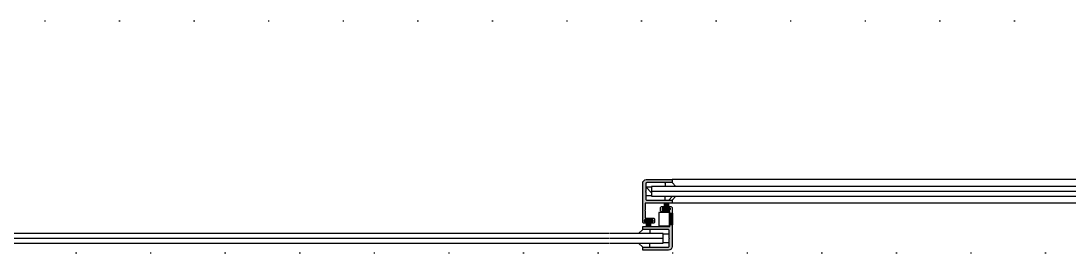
# Model space of a CAD drawing. Extents: x 58467 to 79089, y -33726 to -17391.
# Drawn here: x 76312.4 to 76401.6, y -19554.1 to -19534.3 of the extents above; entities that cross this region are included whole.
import ezdxf

# ---------------------------------------------------------------- set-up
doc = ezdxf.new("R2010")
doc.units = 0
doc.header["$LTSCALE"] = 100
doc.linetypes.add('DOT2', pattern=[0.125, 0, -0.125])
for name, color, linetype in [('BA_elev3', 8, 'Continuous'), ('BA_glass', 1, 'Continuous'), ('BA_mat_insul', 8, 'Continuous'), ('BA_mat_metal', 122, 'Continuous'), ('BA_trace_up', 7, 'DOT2')]:
    doc.layers.add(name, color=color, linetype=linetype)

# ---------------------------------------------------------------- blocks, each defined once
blk = doc.blocks.new('kayar kapı -1 pl')
at = {"layer": 'BA_mat_insul'}
h = blk.add_hatch(dxfattribs=at)
h.set_pattern_fill('ANSI37', color=256, scale=10.000156, angle=90, style=0)
h.set_pattern_definition([(225, (-7979.6781, 33984.1394), (-0.88389723, 0.88389723), []), (135, (-7979.6781, 33984.1394), (0.88389723, 0.88389723), [])])
h.paths.add_polyline_path([(-81.58, -13.651), (-82.08, -13.651), (-82.08, -13.291), (-82.11, -13.261), (-82.08, -13.231), (-82.08, -12.911), (-81.58, -12.911)])
h.paths.add_polyline_path([(-79.5, -13.681), (-79.83, -14.011), (-80.425, -14.011), (-80.425, -13.681)])
h.paths.add_polyline_path([(-80.425, -12.841), (-80.425, -12.511), (-79.83, -12.511), (-79.5, -12.841)])
at = {"layer": 'BA_mat_metal'}
for points in [[(-82.13, -14.261), (-79.83, -14.261), (-79.83, -14.011), (-81.98, -14.011, -0.414214), (-82.08, -13.911), (-82.08, -13.291), (-82.11, -13.261), (-82.08, -13.231), (-82.08, -12.611, -0.414214), (-81.98, -12.511), (-79.83, -12.511), (-79.83, -12.261), (-82.03, -12.261, 0.414214), (-82.33, -12.561), (-82.33, -15.861, 0.414214), (-82.23, -15.961), (-82.08, -15.961, 0.414214), (-82.03, -15.911), (-82.03, -15.841), (-82.18, -15.841), (-82.18, -15.691), (-81.48, -15.691), (-81.48, -15.841), (-81.63, -15.841), (-81.63, -15.911, 0.414214), (-81.58, -15.961), (-81.43, -15.961, 0.414214), (-81.33, -15.861), (-81.33, -15.641, 0.414214), (-81.43, -15.541), (-82.13, -15.541), (-82.13, -14.931), (-82.16, -14.901), (-82.13, -14.871)], [(-79.83, -15.119), (-80.03, -15.119), (-80.03, -15.589), (-80, -15.619), (-80.03, -15.649), (-80.03, -16.119), (-79.83, -16.119)], [(-82.33, -18.009), (-82.33, -18.259), (-80.13, -18.259, 0.414214), (-79.83, -17.959), (-79.83, -16.119), (-80.03, -16.119), (-80.03, -16.259), (-82.33, -16.259), (-82.33, -16.509), (-80.18, -16.509, -0.414214), (-80.08, -16.609), (-80.08, -17.229), (-80.05, -17.259), (-80.08, -17.289), (-80.08, -17.909, -0.414214), (-80.18, -18.009)]]:
    blk.add_hatch(color=256, dxfattribs=at).paths.add_polyline_path(points)
at = {"layer": 'BA_elev3', "linetype": 'Continuous'}
for p, q in [((-4.707, -12.261), (-79.83, -12.261)), ((-4.707, -14.261), (-79.83, -14.261))]:
    blk.add_line(p, q, dxfattribs=at)
at = {"layer": 'BA_glass'}
for points in [[(-7.628, -12.856), (-81.571, -12.856), (-81.571, -13.239), (-7.628, -13.239)], [(-7.628, -13.279), (-81.571, -13.279), (-81.571, -13.66), (-7.628, -13.66)], [(-85.227, -16.856), (-162.665, -16.856), (-162.665, -17.239), (-85.227, -17.239)], [(-85.157, -17.239), (-80.588, -17.239), (-80.588, -16.856), (-85.157, -16.856)], [(-85.227, -17.279), (-162.665, -17.279), (-162.665, -17.66), (-85.227, -17.66)], [(-85.157, -17.66), (-80.588, -17.66), (-80.588, -17.279), (-85.157, -17.279)]]:
    blk.add_lwpolyline(points, dxfattribs=at)
at = {"layer": 'BA_mat_insul'}
for p, q in [((-81.58, -12.911), (-82.08, -12.911)), ((-80.425, -12.511), (-80.425, -12.841)), ((-79.83, -12.511), (-79.5, -12.841)), ((-81.58, -13.651), (-82.08, -13.651)), ((-80.425, -14.011), (-80.425, -13.681)), ((-79.83, -14.011), (-79.5, -13.681)), ((-80.66, -14.809), (-80.66, -14.699)), ((-80.66, -14.699), (-80.51, -14.699)), ((-80, -14.809), (-80.66, -14.809)), ((-80.51, -14.289), (-80.51, -14.699)), ((-80.51, -14.699), (-80.15, -14.699)), ((-80.42, -14.289), (-80.42, -14.699)), ((-80.33, -14.289), (-80.33, -14.699)), ((-80.241, -14.289), (-80.241, -14.699)), ((-80.15, -14.289), (-80.15, -14.699)), ((-80.15, -14.699), (-80, -14.699)), ((-80, -14.699), (-80, -14.809)), ((-82.178, -15.821), (-82.178, -15.711)), ((-82.178, -15.711), (-81.481, -15.711)), ((-82.01, -15.821), (-82.178, -15.821)), ((-81.65, -15.821), (-82.01, -15.821)), ((-82.01, -16.231), (-82.01, -15.821)), ((-81.92, -16.231), (-81.92, -15.821)), ((-81.83, -16.231), (-81.83, -15.821)), ((-81.741, -16.231), (-81.741, -15.821)), ((-81.481, -15.821), (-81.65, -15.821)), ((-81.65, -16.231), (-81.65, -15.821)), ((-81.481, -15.711), (-81.481, -15.821)), ((-82.33, -16.509), (-82.68, -16.859)), ((-81.736, -16.509), (-81.736, -16.859)), ((-80.08, -16.889), (-80.58, -16.889)), ((-80.58, -17.629), (-80.58, -16.889)), ((-82.33, -18.009), (-82.68, -17.659)), ((-81.736, -18.009), (-81.736, -17.659)), ((-80.08, -17.629), (-80.58, -17.629))]:
    blk.add_line(p, q, dxfattribs=at)
blk.add_lwpolyline([(-80.952, -15.044), (-80.952, -16.194), (-80.052, -16.194), (-80.052, -15.044)], close=True, dxfattribs=at)
blk.add_lwpolyline([(-80.052, -15.119), (-79.802, -15.119), (-79.802, -16.119), (-80.052, -16.119)], dxfattribs=at)
at = {"layer": 'BA_mat_metal'}
for points in [[(-82.13, -14.931), (-82.13, -15.541), (-81.43, -15.541, -0.414214), (-81.33, -15.641), (-81.33, -15.861, -0.414214), (-81.43, -15.961), (-81.58, -15.961, -0.414214), (-81.63, -15.911), (-81.63, -15.841), (-81.48, -15.841), (-81.48, -15.691), (-82.18, -15.691), (-82.18, -15.841), (-82.03, -15.841), (-82.03, -15.911, -0.414214), (-82.08, -15.961), (-82.23, -15.961, -0.414214), (-82.33, -15.861), (-82.33, -12.561, -0.414214), (-82.03, -12.261), (-79.83, -12.261), (-79.83, -12.511), (-81.98, -12.511, 0.414214), (-82.08, -12.611), (-82.08, -13.231), (-82.11, -13.261), (-82.08, -13.291), (-82.08, -13.911, 0.414214), (-81.98, -14.011), (-79.83, -14.011), (-79.83, -14.261), (-82.13, -14.261), (-82.13, -14.871), (-82.16, -14.901)], [(-80.03, -15.589), (-80.03, -14.979), (-80.73, -14.979, -0.414214), (-80.83, -14.879), (-80.83, -14.659, -0.414214), (-80.73, -14.559), (-80.58, -14.559, -0.414214), (-80.53, -14.609), (-80.53, -14.679), (-80.68, -14.679), (-80.68, -14.829), (-79.98, -14.829), (-79.98, -14.679), (-80.13, -14.679), (-80.13, -14.609, -0.414214), (-80.08, -14.559), (-79.93, -14.559, -0.414214), (-79.83, -14.659), (-79.83, -17.959, -0.414214), (-80.13, -18.259), (-82.33, -18.259), (-82.33, -18.009), (-80.18, -18.009, 0.414214), (-80.08, -17.909), (-80.08, -17.289), (-80.05, -17.259), (-80.08, -17.229), (-80.08, -16.609, 0.414214), (-80.18, -16.509), (-82.33, -16.509), (-82.33, -16.259), (-80.03, -16.259), (-80.03, -15.649), (-80, -15.619)]]:
    blk.add_lwpolyline(points, format="xyb", close=True, dxfattribs=at)
at = {"layer": 'BA_trace_up', "ltscale": 0.5}
blk.add_line((161.571, -18.509), (-165.047, -18.509), dxfattribs=at)
blk.add_lwpolyline([(-165.028, -16.009), (-165.028, 1.25), (161.571, 1.25), (161.571, -16.009)], dxfattribs=at)

msp = doc.modelspace()

# ---------------------------------------------------------------- block references
at = {"layer": 'BA_glass'}
msp.add_blockref('kayar kapı -1 pl', (76447.633, -19535.553), dxfattribs=at)

doc.saveas('drawing.dxf')
